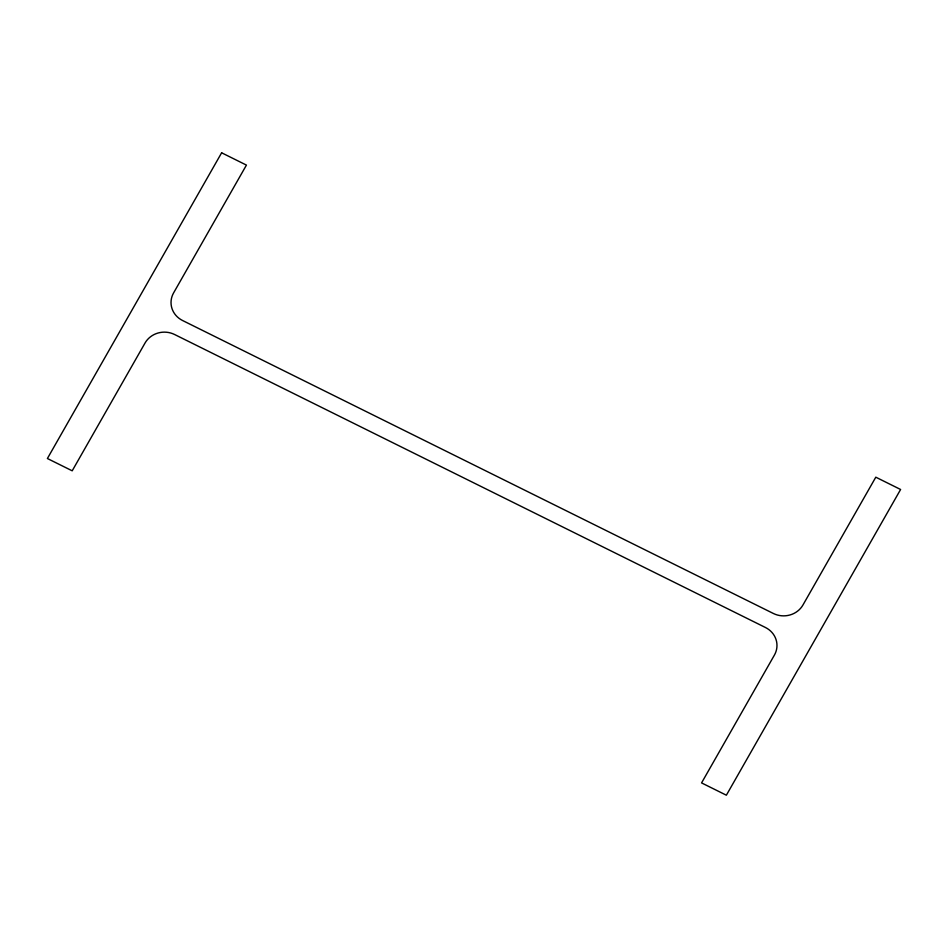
<?xml version="1.0" encoding="UTF-8"?>
<svg xmlns="http://www.w3.org/2000/svg" width="948" height="948" viewBox="0 0 948 948"><rect width="100%" height="100%" fill="white"/><g stroke="black" fill="none" stroke-linecap="round" stroke-linejoin="round"><path stroke-width="1.42" d="M221.631 152.794L47.4 458.512L72.202 470.812L145.032 343.022A21.84 20.429 -1.9 0 1 174.586 334.502L765.439 627.493A21.84 20.429 -1.9 0 1 774.398 655.104L701.567 782.906L726.369 795.206L900.6 489.488L875.798 477.188L802.968 604.978A21.84 20.429 -1.9 0 1 773.414 613.498L182.561 320.507A21.84 20.429 -1.9 0 1 173.603 292.896L246.433 165.094L221.631 152.794"/></g></svg>
